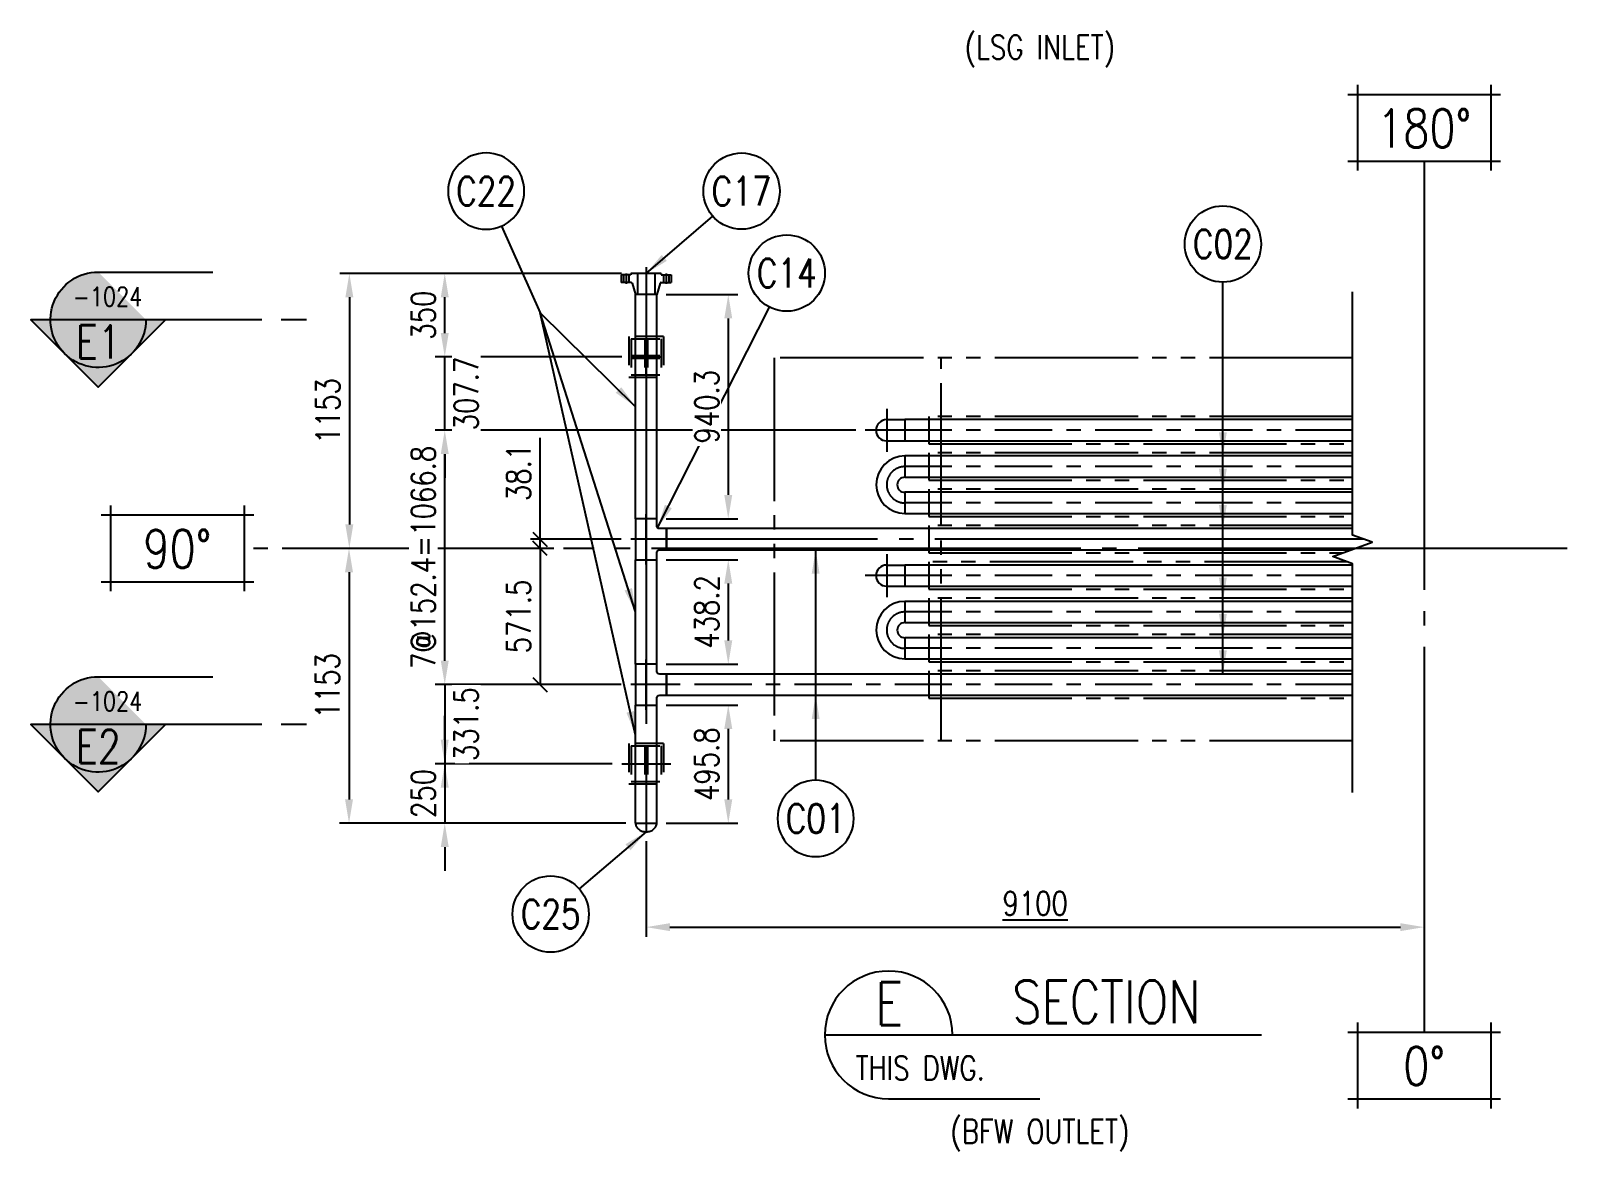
# Model space of a CAD drawing. Header units: millimetres. Extents: x 0 to 91981, y -132907 to 77676.
# Drawn here: x 70478 to 76921, y 47490 to 52190 of the extents above; entities that cross this region are included whole.
import ezdxf
from ezdxf.enums import TextEntityAlignment as Align

# ---------------------------------------------------------------- set-up
doc = ezdxf.new("R2010")
doc.units = ezdxf.units.MM
doc.header["$LTSCALE"] = 60
for name, pattern in [('CENTER', [7, 4, -1, 1, -1]), ('JNK-CENTER', [34, 30, -1.5, 1, -1.5]), ('JNK-HIDDEN', [3, 2, -1]), ('JNK-PHANTOM', [15, 10, -1, 1, -1, 1, -1])]:
    doc.linetypes.add(name, pattern=pattern)
for name, color, linetype in [('CEN-R', 1, 'JNK-CENTER'), ('CENTER-R', 1, 'CENTER'), ('CON-C', 4, 'Continuous'), ('CON-G', 3, 'Continuous'), ('CON-W', 7, 'Continuous'), ('CON-Y', 2, 'Continuous'), ('Dim-W', 7, 'Continuous'), ('HID-Y', 2, 'JNK-HIDDEN'), ('PHA-W', 7, 'JNK-PHANTOM')]:
    doc.layers.add(name, color=color, linetype=linetype)
doc.layers.add('CONT-G', color=3, linetype='Continuous', lineweight=25)
doc.styles.add('SIMPLEX', font='simplex.shx', dxfattribs={"width": 0.8})
doc.dimstyles.new('DIM40', dxfattribs={"dimscale": 40, "dimtxt": 2.5, "dimasz": 2.5, "dimexe": 1, "dimexo": 1, "dimgap": 1, "dimtad": 1, "dimdec": 1, "dimdsep": 46, "dimtxsty": 'SIMPLEX', "dimcen": 0, "dimclrd": 256, "dimclre": 256, "dimclrt": 2, "dimadec": 1, "dimazin": 2, "dimtfac": 1, "dimtdec": 1, "dimtix": 1, "dimtmove": 2, "dimatfit": 2, "dimfxl": 1, "dimarcsym": 1})

# ---------------------------------------------------------------- blocks, each defined once
blk = doc.blocks.new('*D1494')
at = {"layer": 'DEFPOINTS', "color": 0, "transparency": 16777216}
for p in [(72994.75171092003, 51171.92228911558), (71813.80171092026, 50018.9616922132), (72711.25252562192, 50018.9616922132)]:
    blk.add_point(p, dxfattribs=at)
at = {"layer": 'Dim-W', "lineweight": -2, "transparency": 16777216}
for p, q in [((72954.75171092003, 51171.92228911558), (71773.80171092026, 51171.92228911558)), ((71813.80171092026, 51071.92228911558), (71813.80171092026, 50118.9616922132)), ((72671.25252562192, 50018.9616922132), (71773.80171092026, 50018.9616922132))]:
    blk.add_line(p, q, dxfattribs=at)
at = {"layer": 'Dim-W', "transparency": 16777216}
for points in [[(71797.13504425359, 51071.92228911558), (71830.46837758693, 51071.92228911558), (71813.80171092026, 51171.92228911558)], [(71797.13504425359, 50118.9616922132), (71830.46837758693, 50118.9616922132), (71813.80171092026, 50018.9616922132)]]:
    blk.add_solid(points, dxfattribs=at)
at = {"layer": 'Dim-W', "color": 2, "transparency": 16777216, "insert": (71723.80171092025, 50595.4419906644), "char_height": 100, "attachment_point": 5, "rotation": 90, "style": 'SIMPLEX'}
blk.add_mtext('1153', dxfattribs=at)
blk = doc.blocks.new('*D1495')
at = {"layer": 'DEFPOINTS', "color": 0, "transparency": 16777216}
for p in [(72711.25252562192, 50018.9616922132), (71812.40526660583, 48865.92228911514), (73013.80171092028, 48865.92228911514)]:
    blk.add_point(p, dxfattribs=at)
at = {"layer": 'Dim-W', "lineweight": -2, "transparency": 16777216}
for p, q in [((72671.25252562192, 50018.9616922132), (71772.40526660583, 50018.9616922132)), ((71812.40526660583, 49918.9616922132), (71812.40526660583, 48965.92228911514)), ((72973.80171092028, 48865.92228911514), (71772.40526660583, 48865.92228911514))]:
    blk.add_line(p, q, dxfattribs=at)
at = {"layer": 'Dim-W', "transparency": 16777216}
for points in [[(71795.73859993916, 49918.9616922132), (71829.0719332725, 49918.9616922132), (71812.40526660583, 50018.9616922132)], [(71795.73859993916, 48965.92228911514), (71829.0719332725, 48965.92228911514), (71812.40526660583, 48865.92228911514)]]:
    blk.add_solid(points, dxfattribs=at)
at = {"layer": 'Dim-W', "color": 2, "transparency": 16777216, "insert": (71722.40526660581, 49442.44199066418), "char_height": 100, "attachment_point": 5, "rotation": 90, "style": 'SIMPLEX'}
blk.add_mtext('1153', dxfattribs=at)
blk = doc.blocks.new('*D1442')
at = {"layer": 'DEFPOINTS', "color": 0, "transparency": 16777216}
for p in [(72213.80171092023, 50514.22228911534), (73977.05171092002, 50514.22228911534), (72993.80171092036, 49447.42228911552)]:
    blk.add_point(p, dxfattribs=at)
at = {"layer": 'Dim-W', "lineweight": -2, "transparency": 16777216}
for p, q in [((73937.05171092002, 50514.22228911534), (72173.80171092023, 50514.22228911534)), ((72213.80171092023, 49547.42228911552), (72213.80171092023, 50414.22228911534)), ((72953.80171092036, 49447.42228911552), (72173.80171092023, 49447.42228911552))]:
    blk.add_line(p, q, dxfattribs=at)
at = {"layer": 'Dim-W', "transparency": 16777216}
for points in [[(72197.13504425356, 50414.22228911534), (72230.4683775869, 50414.22228911534), (72213.80171092023, 50514.22228911534)], [(72197.13504425356, 49547.42228911552), (72230.4683775869, 49547.42228911552), (72213.80171092023, 49447.42228911552)]]:
    blk.add_solid(points, dxfattribs=at)
at = {"layer": 'Dim-W', "color": 2, "transparency": 16777216, "insert": (72123.80171092022, 49980.82228911537), "char_height": 100, "attachment_point": 5, "rotation": 90, "style": 'SIMPLEX', "bg_fill": 3, "box_fill_scale": 1.1, "bg_fill_color": 256, "bg_fill_true_color": 13158600, "bg_fill_transparency": 0}
blk.add_mtext('7@152.4=1066.8', dxfattribs=at)
blk = doc.blocks.new('P-FLG SIDE  3.0 600 WNRF')
at = {"layer": 'CEN-R'}
for p, q in [((0.75, 84.15000000000146), (44.24185984725773, 84.15000000000146)), ((-26, 0), (115.1551767844649, 0)), ((0.75, -84.15000000000146), (43.93921690004936, -84.15000000000146))]:
    blk.add_line(p, q, dxfattribs=at)
at = {"layer": 'CONT-G'}
for p, q in [((6.349999999991269, 105), (38.10000000000582, 105)), ((6.349999999991269, 63.5), (6.349999999991269, 105)), ((6.349999999991269, 95.15000000000146), (38.10000000000582, 95.15000000000146)), ((6.349999999991269, 73.15000000000146), (38.10000000000582, 73.15000000000146)), ((38.09999999999127, 63.5), (38.09999999999127, 105)), ((0, 63.5), (6.349999999991269, 63.5)), ((0, 63.5), (0, -63.5)), ((0, 36.36999999999534), (88.89999999999418, 36.37000000000262)), ((41.37169826337777, 59.17088059256639), (88.89999999999418, 44.45000000000437)), ((88.89999999999418, 44.45000000001164), (88.89999999999418, -44.45000000001164)), ((0, -36.37000000000262), (88.89999999999418, -36.37000000000262)), ((0, -63.5), (6.349999999991269, -63.5)), ((6.349999999991269, -63.5), (6.349999999991269, -105)), ((38.09999999999127, -63.5), (38.09999999999127, -105)), ((41.37169826337777, -59.17088059256639), (88.89999999999418, -44.45000000000437)), ((6.349999999991269, -73.15000000000146), (38.10000000000582, -73.15000000000146)), ((6.349999999991269, -95.15000000000146), (38.10000000000582, -95.15000000000146)), ((6.349999999991269, -105), (38.10000000000582, -105))]:
    blk.add_line(p, q, dxfattribs=at)
for centre, start, end in [((42.59999999999127, 63.5), 180, 254.1597614159708), ((42.59999999999127, -63.5), 105.8402385840292, 180)]:
    blk.add_arc(centre, 4.5, start, end, dxfattribs=at)
blk = doc.blocks.new('NORTH-AG')
at = {"layer": 'CON-Y'}
for p, q in [((-8, 3.5), (8, 3.5)), ((-6.999999999999996, 4.5), (-6.999999999999996, -4.5)), ((7.000000000000007, 4.500000000000002), (7, -4.5)), ((-8, -3.499999999999999), (8, -3.5))]:
    blk.add_line(p, q, dxfattribs=at)
at = {"layer": 'CON-C', "style": 'SIMPLEX', "width": 0.8}
blk.add_attdef('0', text='', height=4, dxfattribs=at).set_placement((0, -2.06), align=Align.CENTER)
blk = doc.blocks.new('_Oblique')
at = {"color": 0, "linetype": 'ByBlock', "lineweight": -2}
blk.add_line((-0.5, -0.5), (0.5, 0.5), dxfattribs=at)
blk = doc.blocks.new('*D1468')
at = {"layer": 'DEFPOINTS', "color": 0, "transparency": 16777216}
for p in [(72613.80171092023, 50057.02228911559), (72711.25252562192, 50018.9616922132), (72993.80171092036, 50057.02228911559)]:
    blk.add_point(p, dxfattribs=at)
at = {"layer": 'Dim-W', "lineweight": -2, "transparency": 16777216}
for p, q in [((72613.80171092023, 50057.02228911559), (72613.80171092023, 50481.78419387748)), ((72953.80171092036, 50057.02228911559), (72573.80171092023, 50057.02228911559)), ((72671.25252562192, 50018.9616922132), (72573.80171092023, 50018.9616922132)), ((72613.80171092023, 50018.9616922132), (72613.80171092023, 50057.02228911559)), ((72613.80171092023, 50018.9616922132), (72613.80171092023, 49958.9616922132))]:
    blk.add_line(p, q, dxfattribs=at)
at = {"layer": 'Dim-W', "lineweight": -2, "transparency": 16777216, "xscale": 60, "yscale": 60, "zscale": 60}
for p, rotation in [((72613.80171092023, 50057.02228911559), 270), ((72613.80171092023, 50018.9616922132), 90)]:
    blk.add_blockref('_Oblique', p, dxfattribs=dict(at, rotation=rotation))
at = {"layer": 'Dim-W', "color": 2, "transparency": 16777216, "insert": (72523.80171092022, 50337.02228911559), "char_height": 100, "attachment_point": 5, "rotation": 90, "style": 'SIMPLEX'}
blk.add_mtext('38.1', dxfattribs=at)
blk = doc.blocks.new('*D1469')
at = {"layer": 'DEFPOINTS', "color": 0, "transparency": 16777216}
for p in [(72711.25252562192, 50018.9616922132), (72613.80171092018, 49447.42228911552), (72993.80171092036, 49447.42228911552)]:
    blk.add_point(p, dxfattribs=at)
at = {"layer": 'Dim-W', "lineweight": -2, "transparency": 16777216}
for p, q in [((72671.25252562192, 50018.9616922132), (72573.80171092018, 50018.9616922132)), ((72613.80171092018, 50018.9616922132), (72613.80171092018, 49447.42228911552)), ((72953.80171092036, 49447.42228911552), (72573.80171092018, 49447.42228911552))]:
    blk.add_line(p, q, dxfattribs=at)
at = {"layer": 'Dim-W', "lineweight": -2, "transparency": 16777216, "xscale": 60, "yscale": 60, "zscale": 60}
for p, rotation in [((72613.80171092018, 50018.9616922132), 90), ((72613.80171092018, 49447.42228911552), 270)]:
    blk.add_blockref('_Oblique', p, dxfattribs=dict(at, rotation=rotation))
at = {"layer": 'Dim-W', "color": 2, "transparency": 16777216, "insert": (72523.80171092016, 49733.19199066435), "char_height": 100, "attachment_point": 5, "rotation": 90, "style": 'SIMPLEX'}
blk.add_mtext('571.5', dxfattribs=at)
blk = doc.blocks.new('*D1413')
at = {"layer": 'DEFPOINTS', "color": 0, "transparency": 16777216}
for p in [(72993.80171092036, 49447.42228911561), (72955.7517109199, 49115.9222891152)]:
    blk.add_point(p, dxfattribs=at)
at = {"layer": 'Dim-W', "lineweight": -2, "transparency": 16777216}
for p, q in [((72213.80171092025, 49547.42228911561), (72213.80171092025, 49647.42228911561)), ((72953.80171092036, 49447.42228911561), (72173.80171092025, 49447.42228911561)), ((72213.80171092025, 49447.42228911561), (72213.80171092025, 49115.9222891152)), ((72915.7517109199, 49115.9222891152), (72173.80171092025, 49115.9222891152)), ((72213.80171092025, 49015.9222891152), (72213.80171092025, 48915.9222891152))]:
    blk.add_line(p, q, dxfattribs=at)
at = {"layer": 'Dim-W', "transparency": 16777216}
for points in [[(72197.13504425358, 49547.42228911561), (72230.46837758692, 49547.42228911561), (72213.80171092025, 49447.42228911561)], [(72197.13504425358, 49015.9222891152), (72230.46837758692, 49015.9222891152), (72213.80171092025, 49115.9222891152)]]:
    blk.add_solid(points, dxfattribs=at)
at = {"layer": 'Dim-W', "color": 2, "transparency": 16777216, "insert": (72303.80171092023, 49281.67228911541), "char_height": 100, "attachment_point": 5, "rotation": 90, "style": 'SIMPLEX', "bg_fill": 3, "box_fill_scale": 1.1, "bg_fill_color": 256, "bg_fill_true_color": 13158600, "bg_fill_transparency": 0}
blk.add_mtext('331.5', dxfattribs=at)
at = {"layer": 'DEFPOINTS', "color": 0, "transparency": 16777216}
blk.add_point((72213.80171092025, 49115.9222891152), dxfattribs=at)
blk = doc.blocks.new('*D1414')
at = {"layer": 'DEFPOINTS', "color": 0, "transparency": 16777216}
for p in [(73058.25171092029, 48830.34736907386), (76320.80091922941, 48430.34736907389), (76320.80091922941, 48430.34736907389)]:
    blk.add_point(p, dxfattribs=at)
at = {"layer": 'Dim-W', "lineweight": -2, "transparency": 16777216}
for p, q in [((73058.25171092029, 48790.34736907386), (73058.25171092029, 48390.34736907389)), ((73158.25171092029, 48430.34736907389), (76220.80091922941, 48430.34736907389))]:
    blk.add_line(p, q, dxfattribs=at)
at = {"layer": 'Dim-W', "transparency": 16777216}
for points in [[(73158.25171092029, 48447.01403574055), (73158.25171092029, 48413.68070240723), (73058.25171092029, 48430.34736907389)], [(76220.80091922941, 48447.01403574055), (76220.80091922941, 48413.68070240723), (76320.80091922941, 48430.34736907389)]]:
    blk.add_solid(points, dxfattribs=at)
at = {"layer": 'Dim-W', "color": 2, "transparency": 16777216, "insert": (74689.52631507485, 48530.34736907389), "char_height": 100, "attachment_point": 5, "style": 'SIMPLEX'}
blk.add_mtext('\\L9100', dxfattribs=at)
blk = doc.blocks.new('SECTITLE')
at = {"layer": 'CON-G'}
for p, q in [((-1.7, 0), (44.09999999999997, 0)), ((4.999999999999999, -6.7), (20.85999999999999, -6.7))]:
    blk.add_line(p, q, dxfattribs=at)
blk.add_arc((5, 0), 6.7, 0, 270, dxfattribs=at)
at = {"layer": 'CON-C', "style": 'SIMPLEX', "width": 0.8}
for tag, p in [('A', (5.060000000000002, 1.039999999999964)), ('ELEVATION', (27.83000000000001, 1.22))]:
    blk.add_attdef(tag, text='', height=4.5, dxfattribs=at).set_placement(p, align=Align.CENTER)
at = {"layer": 'CON-Y', "style": 'SIMPLEX', "width": 0.8}
blk.add_attdef('SCALE', text='', height=2.5, dxfattribs=at).set_placement((44.90000000000001, -3.72), align=Align.RIGHT)
blk.add_attdef('H0000-0000', (1.539999999999953, -4.720000000000033), '', height=2.5, dxfattribs=at)
blk = doc.blocks.new('*D1477')
at = {"layer": 'DEFPOINTS', "color": 0, "transparency": 16777216}
for p in [(72955.7517109199, 49115.9222891152), (72213.80171092025, 48865.92228911509), (73013.80171092036, 48865.92228911509)]:
    blk.add_point(p, dxfattribs=at)
at = {"layer": 'PHA-W', "lineweight": -2, "transparency": 16777216}
for p, q in [((72213.80171092025, 49215.9222891152), (72213.80171092025, 49315.9222891152)), ((72915.7517109199, 49115.9222891152), (72173.80171092025, 49115.9222891152)), ((72213.80171092025, 49115.9222891152), (72213.80171092025, 48865.92228911509)), ((72973.80171092036, 48865.92228911509), (72173.80171092025, 48865.92228911509)), ((72213.80171092025, 48765.92228911509), (72213.80171092025, 48665.92228911509))]:
    blk.add_line(p, q, dxfattribs=at)
at = {"layer": 'PHA-W', "transparency": 16777216}
for points in [[(72197.13504425358, 49215.9222891152), (72230.46837758692, 49215.9222891152), (72213.80171092025, 49115.9222891152)], [(72197.13504425358, 48765.92228911509), (72230.46837758692, 48765.92228911509), (72213.80171092025, 48865.92228911509)]]:
    blk.add_solid(points, dxfattribs=at)
at = {"layer": 'PHA-W', "color": 2, "transparency": 16777216, "insert": (72123.80171092023, 48990.92228911515), "char_height": 100, "attachment_point": 5, "rotation": 90, "style": 'SIMPLEX'}
blk.add_mtext('250', dxfattribs=at)
blk = doc.blocks.new('*D1478')
at = {"layer": 'DEFPOINTS', "color": 0, "transparency": 16777216}
for p in [(72213.80171092025, 51171.92228911561), (72994.75171092011, 51171.92228911561), (72995.75171091953, 50821.92228911561)]:
    blk.add_point(p, dxfattribs=at)
at = {"layer": 'PHA-W', "lineweight": -2, "transparency": 16777216}
for p, q in [((72954.75171092011, 51171.92228911561), (72173.80171092025, 51171.92228911561)), ((72213.80171092025, 50921.92228911561), (72213.80171092025, 51071.92228911561)), ((72955.75171091953, 50821.92228911561), (72173.80171092025, 50821.92228911561))]:
    blk.add_line(p, q, dxfattribs=at)
at = {"layer": 'PHA-W', "transparency": 16777216}
for points in [[(72197.13504425358, 51071.92228911561), (72230.46837758692, 51071.92228911561), (72213.80171092025, 51171.92228911561)], [(72197.13504425358, 50921.92228911561), (72230.46837758692, 50921.92228911561), (72213.80171092025, 50821.92228911561)]]:
    blk.add_solid(points, dxfattribs=at)
at = {"layer": 'PHA-W', "color": 2, "transparency": 16777216, "insert": (72123.80171092023, 50996.92228911562), "char_height": 100, "attachment_point": 5, "rotation": 90, "style": 'SIMPLEX'}
blk.add_mtext('350', dxfattribs=at)
blk = doc.blocks.new('*D1437')
at = {"layer": 'DEFPOINTS', "color": 0, "transparency": 16777216}
for p in [(72995.75171091953, 50821.92228911561), (73977.05171092002, 50514.22228911534)]:
    blk.add_point(p, dxfattribs=at)
at = {"layer": 'Dim-W', "lineweight": -2, "transparency": 16777216}
for p, q in [((72213.80171092025, 50921.92228911561), (72213.80171092025, 51021.92228911561)), ((72955.75171091953, 50821.92228911561), (72173.80171092025, 50821.92228911561)), ((72213.80171092025, 50514.22228911534), (72213.80171092025, 50821.92228911561)), ((73937.05171092002, 50514.22228911534), (72173.80171092025, 50514.22228911534)), ((72213.80171092025, 50414.22228911534), (72213.80171092025, 50314.22228911534))]:
    blk.add_line(p, q, dxfattribs=at)
at = {"layer": 'Dim-W', "transparency": 16777216}
for points in [[(72197.13504425358, 50921.92228911561), (72230.46837758692, 50921.92228911561), (72213.80171092025, 50821.92228911561)], [(72197.13504425358, 50414.22228911534), (72230.46837758692, 50414.22228911534), (72213.80171092025, 50514.22228911534)]]:
    blk.add_solid(points, dxfattribs=at)
at = {"layer": 'Dim-W', "color": 2, "transparency": 16777216, "insert": (72303.80171092023, 50668.07228911548), "char_height": 100, "attachment_point": 5, "rotation": 90, "style": 'SIMPLEX', "bg_fill": 3, "box_fill_scale": 1.1, "bg_fill_color": 256, "bg_fill_true_color": 13158600, "bg_fill_transparency": 0}
blk.add_mtext('307.7', dxfattribs=at)
at = {"layer": 'DEFPOINTS', "color": 0, "transparency": 16777216}
blk.add_point((72213.80171092025, 50821.92228911561), dxfattribs=at)
blk = doc.blocks.new('support')
at = {"layer": 'CEN-R'}
for p, q in [((93732.97622777152, -7137.050519763568), (93732.97622777152, -6987.050519763568)), ((93670.47622777152, -7062.050519763568), (93795.47622777152, -7062.050519763569))]:
    blk.add_line(p, q, dxfattribs=at)
at = {"layer": 'HID-Y'}
for p, q in [((93660.10019004371, -6977.050519763568), (93660.10019004371, -7147.050519763568)), ((93805.85226550062, -6977.050519763568), (93660.10019004371, -6977.050519763568)), ((93670.47622777152, -6987.050519763569), (93795.47622777152, -6987.050519763568)), ((93670.47622777152, -6987.050519763568), (93670.47622777152, -7137.050519763568)), ((93726.97622777215, -6987.050519763568), (93726.97622777215, -7137.050519763568)), ((93738.97622777215, -6987.050519763568), (93738.97622777215, -7137.050519763568)), ((93795.47622777152, -6987.050519763568), (93795.47622777152, -7137.050519763568)), ((93805.85226550062, -6977.050519763569), (93805.85226550062, -7147.050519763568)), ((93670.47622777152, -7056.050519763568), (93795.47622777152, -7056.050519763569)), ((93670.47622777152, -7068.050519763568), (93795.47622777152, -7068.050519763569)), ((93660.10019004371, -7147.050519763568), (93805.85226550064, -7147.050519763568)), ((93670.47622777152, -7137.050519763569), (93795.47622777152, -7137.050519763568))]:
    blk.add_line(p, q, dxfattribs=at)
blk = doc.blocks.new('support2')
at = {"layer": 'CEN-R'}
for p, q in [((93732.97622777213, -5971.05051976355), (93732.97622777212, -6121.05051976355)), ((93732.97622777212, -5971.05051976355), (93732.97622777212, -6121.05051976355)), ((93630.47622777148, -6046.050519763551), (93836.72053305406, -6046.05051976355))]:
    blk.add_line(p, q, dxfattribs=at)
at = {"layer": 'HID-Y'}
for p, q in [((93660.10019004368, -5961.05051976355), (93660.10019004368, -6131.05051976355)), ((93805.8522655006, -5961.05051976355), (93660.10019004368, -5961.05051976355)), ((93670.47622777148, -5971.05051976355), (93795.47622777149, -5971.05051976355)), ((93670.47622777149, -5971.05051976355), (93670.47622777149, -6121.05051976355)), ((93726.97622777212, -5971.05051976355), (93726.97622777212, -6121.05051976355)), ((93738.97622777212, -5971.05051976355), (93738.97622777212, -6121.05051976355)), ((93795.47622777149, -5971.05051976355), (93795.47622777149, -6121.05051976355)), ((93805.8522655006, -5961.050519763551), (93805.8522655006, -6131.05051976355)), ((93660.10019004368, -6131.05051976355), (93805.85226550061, -6131.05051976355)), ((93670.47622777148, -6121.05051976355), (93795.47622777149, -6121.05051976355))]:
    blk.add_line(p, q, dxfattribs=at)
blk = doc.blocks.new('piec-tag')
at = {"layer": 'CON-Y'}
blk.add_circle((0, 0), 4, dxfattribs=at)
at = {"layer": 'CON-G', "style": 'SIMPLEX', "width": 0.8}
blk.add_attdef('P.N', text='', height=3, dxfattribs=at).set_placement((0, 0), align=Align.MIDDLE)
at = {"layer": 'CON-G', "style": 'SIMPLEX', "width": 0.8, "flags": 1}
blk.add_attdef('BOM', (4.48, -3.74), '', height=2.5, dxfattribs=at)
blk = doc.blocks.new('SECMARK3')
at = {"layer": 'CON-Y'}
h = blk.add_hatch(color=256, dxfattribs=at)
edge = h.paths.add_edge_path()
edge.add_line((14.75559885480128, -4.618527782440651e-14), (18.29113276073392, -3.535533905932771))
edge.add_arc((21.82666666666668, -4.685141163918161e-14), 5, 179.9999999999996, 224.9999999999998, ccw=False)
edge.add_line((16.82666666666668, -1.448670973532845e-14), (14.75559885480128, -4.618527782440651e-14))
edge = h.paths.add_edge_path()
edge.add_arc((21.82666666666668, -4.618527782440651e-14), 5, 179.9999999999996, 450)
h = blk.add_hatch(color=256, dxfattribs=at)
edge = h.paths.add_edge_path()
edge.add_line((28.89773447853207, -4.618527782440651e-14), (26.82666666666668, -4.2237748849338e-14))
edge.add_arc((21.82666666666668, -4.418687638008123e-14), 5, -44.99999999999977, 0, ccw=False)
edge.add_line((25.36220057259942, -3.535533905932772), (28.89773447853207, -4.618527782440651e-14))
h = blk.add_hatch(color=256, dxfattribs=at)
edge = h.paths.add_edge_path()
edge.add_line((21.82666666666668, -7.071067811865486), (25.36220057259942, -3.535533905932772))
edge.add_arc((21.82666666666668, -4.796163466380676e-14), 4.999999999999998, 224.9999999999998, 315.0000000000002, ccw=False)
edge.add_line((18.29113276073392, -3.535533905932771), (21.82666666666668, -7.071067811865486))
at = {"layer": 'CON-C'}
blk.add_line((0, 0), (2.633333333333308, 0), dxfattribs=at)
blk.add_lwpolyline([(4.666666666666639, 0), (28.89773447853207, -4.618527782440651e-14), (21.82666666666668, -7.071067811865486), (14.75559885480128, -4.618527782440651e-14)], dxfattribs=at)
at = {"layer": 'CON-Y'}
blk.add_line((21.82666666666668, 4.999999999999954), (9.823333333333341, 4.999999999999954), dxfattribs=at)
blk.add_arc((21.82666666666668, -4.618527782440651e-14), 5, 179.9999999999996, 90.00000000000001, dxfattribs=at)
at = {"layer": 'CON-C', "style": 'SIMPLEX', "width": 0.8}
blk.add_attdef('TAG', text='', height=3.5, dxfattribs=at).set_placement((21.80333333333334, -4.080000000000055), align=Align.CENTER)
at = {"layer": 'CON-Y', "style": 'SIMPLEX', "width": 0.8}
blk.add_attdef('H0000-0000', text='', height=2, dxfattribs=at).set_placement((24.52333333333334, 1.419999999999941), align=Align.RIGHT)
blk = doc.blocks.new('*D1485')
at = {"lineweight": -2, "transparency": 16777216}
for p, q in [((73142.70171092039, 51083.02228911521), (73442.70171092039, 51083.02228911521)), ((73402.70171092039, 50983.02228911521), (73402.70171092039, 50242.72228911554)), ((73142.70171092039, 50142.72228911554), (73442.70171092039, 50142.72228911554))]:
    blk.add_line(p, q, dxfattribs=at)
at = {"transparency": 16777216}
for points in [[(73386.03504425372, 50983.02228911521), (73419.36837758706, 50983.02228911521), (73402.70171092039, 51083.02228911521)], [(73386.03504425372, 50242.72228911554), (73419.36837758706, 50242.72228911554), (73402.70171092039, 50142.72228911554)]]:
    blk.add_solid(points, dxfattribs=at)
at = {"layer": 'DEFPOINTS', "color": 0, "transparency": 16777216}
for p in [(73102.70171092039, 51083.02228911521), (73102.70171092039, 50142.72228911554), (73402.70171092039, 50142.72228911554)]:
    blk.add_point(p, dxfattribs=at)
at = {"color": 2, "transparency": 16777216, "insert": (73312.70171092037, 50612.87228911538), "char_height": 100, "attachment_point": 5, "rotation": 90, "style": 'SIMPLEX', "bg_fill": 3, "box_fill_scale": 1.1, "bg_fill_color": 256, "bg_fill_true_color": 13158600, "bg_fill_transparency": 0}
blk.add_mtext('940.3', dxfattribs=at)
blk = doc.blocks.new('*D1486')
at = {"lineweight": -2, "transparency": 16777216}
for p, q in [((73142.70171092039, 49971.32228911557), (73442.70171092039, 49971.32228911557)), ((73402.70171092039, 49871.32228911557), (73402.70171092039, 49633.12228911548)), ((73142.70171092039, 49533.12228911548), (73442.70171092039, 49533.12228911548))]:
    blk.add_line(p, q, dxfattribs=at)
at = {"transparency": 16777216}
for points in [[(73386.03504425372, 49871.32228911557), (73419.36837758706, 49871.32228911557), (73402.70171092039, 49971.32228911557)], [(73386.03504425372, 49633.12228911548), (73419.36837758706, 49633.12228911548), (73402.70171092039, 49533.12228911548)]]:
    blk.add_solid(points, dxfattribs=at)
at = {"layer": 'DEFPOINTS', "color": 0, "transparency": 16777216}
for p in [(73102.70171092039, 49971.32228911557), (73102.70171092039, 49533.12228911548), (73402.70171092039, 49533.12228911548)]:
    blk.add_point(p, dxfattribs=at)
at = {"color": 2, "transparency": 16777216, "insert": (73312.70171092037, 49752.22228911553), "char_height": 100, "attachment_point": 5, "rotation": 90, "style": 'SIMPLEX'}
blk.add_mtext('438.2', dxfattribs=at)
blk = doc.blocks.new('*D1487')
at = {"lineweight": -2, "transparency": 16777216}
for p, q in [((73142.70171092039, 49361.72228911548), (73442.70171092039, 49361.72228911548)), ((73402.70171092039, 49261.72228911548), (73402.70171092039, 48965.92228911514)), ((73142.70171092039, 48865.92228911514), (73442.70171092039, 48865.92228911514))]:
    blk.add_line(p, q, dxfattribs=at)
at = {"transparency": 16777216}
for points in [[(73386.03504425372, 49261.72228911548), (73419.36837758706, 49261.72228911548), (73402.70171092039, 49361.72228911548)], [(73386.03504425372, 48965.92228911514), (73419.36837758706, 48965.92228911514), (73402.70171092039, 48865.92228911514)]]:
    blk.add_solid(points, dxfattribs=at)
at = {"layer": 'DEFPOINTS', "color": 0, "transparency": 16777216}
for p in [(73102.70171092039, 49361.72228911548), (73102.70171092039, 48865.92228911514), (73402.70171092039, 48865.92228911514)]:
    blk.add_point(p, dxfattribs=at)
at = {"color": 2, "transparency": 16777216, "insert": (73312.70171092037, 49113.82228911532), "char_height": 100, "attachment_point": 5, "rotation": 90, "style": 'SIMPLEX'}
blk.add_mtext('495.8', dxfattribs=at)

msp = doc.modelspace()

# ---------------------------------------------------------------- linework, layer by layer
at = {"linetype": 'Continuous'}
msp.add_lwpolyline([(76020.80091922948, 48994.4616922132), (76020.80091922948, 49954.4616922132), (75938.37659664586, 49984.4616922132), (76103.22524181314, 50044.4616922132), (76020.80091922948, 50074.4616922132), (76020.80091922948, 51094.4616922132)], dxfattribs=at)
at = {"layer": 'CEN-R'}
msp.add_line((76320.80091922941, 51645.27923354667), (76320.80091922941, 47990.34736907386), dxfattribs=at)
at = {"layer": 'CENTER-R'}
for p, q in [((74067.05171092002, 50604.22228911537), (74067.05171092002, 50424.22228911537)), ((76020.80091922948, 50514.22228911569), (74143.25171092003, 50514.22228911534)), ((76020.80091922948, 50361.82228911578), (74143.25171092017, 50361.82228911543)), ((76020.80091922948, 50209.42228911578), (74143.25171092017, 50209.42228911543)), ((71772.40526660583, 50018.9616922132), (71372.73119027763, 50018.9616922132)), ((74067.05171092013, 49994.62228911539), (74067.05171092013, 49814.62228911539)), ((76020.80091922948, 49904.62228911571), (74143.25171092001, 49904.62228911536)), ((76020.80091922948, 49752.22228911577), (74143.25171092016, 49752.22228911542)), ((76020.80091922948, 49599.82228911578), (74143.25171092016, 49599.82228911543))]:
    msp.add_line(p, q, dxfattribs=at)
for centre in [(74143.25171092017, 50285.62228911542), (74143.25171092017, 49676.02228911541)]:
    msp.add_arc(centre, 76.20000000001164, 90, 270, dxfattribs=at)
at = {"layer": 'CONT-G'}
for p, q in [((74067.05171092002, 50558.67228911532), (74143.25171092003, 50558.67228911532)), ((74067.05171092002, 50469.77228911535), (74143.25171092003, 50469.77228911535)), ((74067.05171092013, 49949.07228911534), (74143.25171092014, 49949.07228911534)), ((74067.05171092013, 49860.17228911538), (74143.25171092014, 49860.17228911538)), ((73013.80171092036, 48865.92228911514), (73013.80171092036, 49361.72228911548)), ((73102.70171092039, 48865.92228911514), (73102.70171092039, 49361.72228911548)), ((73013.80171092036, 48865.92228911514), (73102.70171092039, 48865.92228911514))]:
    msp.add_line(p, q, dxfattribs=at)
for points in [[(76020.80091922948, 50558.67228911532), (74143.25171092003, 50558.67228911532), (74143.25171092003, 50469.77228911535), (76020.80091922948, 50469.77228911535)], [(76020.80091922948, 50406.27228911541), (74143.25171092017, 50406.27228911541), (74143.25171092017, 50317.37228911545), (76020.80091922948, 50317.37228911545)], [(76020.80091922948, 50253.87228911542), (74143.25171092017, 50253.87228911542), (74143.25171092017, 50164.97228911545), (76020.80091922948, 50164.97228911545)], [(76020.80091922948, 49949.07228911534), (74143.25171092001, 49949.07228911534), (74143.25171092001, 49860.17228911538), (76020.80091922948, 49860.17228911538)], [(76020.80091922948, 49796.67228911541), (74143.25171092016, 49796.67228911541), (74143.25171092016, 49707.77228911544), (76020.80091922948, 49707.77228911544)], [(76020.80091922948, 49644.27228911541), (74143.25171092016, 49644.27228911541), (74143.25171092016, 49555.37228911545), (76020.80091922948, 49555.37228911545)]]:
    msp.add_lwpolyline(points, dxfattribs=at)
for points in [[(73013.80171092036, 48865.92228911514, 0.1199677858979614), (73017.01327352399, 48852.72982705146, 0.1049482967305522), (73026.82081449662, 48840.76702191378, 0.08894268530597449), (73040.82697605951, 48833.16033378721, 0.08019841759663703), (73058.25171092038, 48830.34736907389, 0.08019841759719169), (73075.6764457813, 48833.16033378721, 0.08894268530590466), (73089.6826073441, 48840.76702191378, 0.1049482967306037), (73099.49014831676, 48852.72982705152, 0.1199677858974263), (73102.70171092039, 48865.92228911514)], [(73013.80171092036, 48865.92228911514, 0.1199677858979614), (73017.01327352399, 48852.72982705146, 0.1049482967305522), (73026.82081449662, 48840.76702191378, 0.08894268530597449), (73040.82697605951, 48833.16033378721, 0.08019841759663703), (73058.25171092038, 48830.34736907389, 0.08019841759719169), (73075.6764457813, 48833.16033378721, 0.08894268530590466), (73089.6826073441, 48840.76702191378, 0.1049482967306037), (73099.49014831676, 48852.72982705152, 0.1199677858974085), (73102.70171092039, 48865.92228911514)]]:
    msp.add_lwpolyline(points, format="xyb", dxfattribs=at)
for centre, radius in [((74067.05171092002, 50514.22228911534), 44.44999999998254), ((74143.25171092017, 50285.62228911542), 120.6499999999942), ((74143.25171092017, 50285.62228911542), 31.7500000000291), ((74067.05171092013, 49904.62228911536), 44.44999999998254), ((74143.25171092017, 49676.02228911541), 120.6499999999942), ((74143.25171092017, 49676.02228911541), 31.7500000000291)]:
    msp.add_arc(centre, radius, 90, 270, dxfattribs=at)
at = {"layer": 'PHA-W'}
for p, q in [((76020.80091922948, 50817.4616922132), (73595.25171092011, 50817.4616922132)), ((74295.2517109201, 49211.46169221323), (74295.25171092011, 50817.4616922132)), ((76020.80091922948, 49211.4616922132), (73595.25171092011, 49211.46169221323))]:
    msp.add_line(p, q, dxfattribs=at)
for points in [[(76020.80091922948, 50571.67228911535), (74243.25171092014, 50571.67228911535), (74243.25171092014, 50456.77228911535), (76020.80091922948, 50456.77228911535)], [(76020.80091922948, 50419.27228911544), (74243.25171092029, 50419.27228911544), (74243.25171092029, 50304.37228911545), (76020.80091922948, 50304.37228911545)], [(76020.80091922948, 50266.87228911545), (74243.25171092029, 50266.87228911545), (74243.25171092029, 50151.97228911545), (76020.80091922948, 50151.97228911545)], [(76020.80091922948, 50114.47228911548), (74243.25171092029, 50114.47228911548), (74243.25171092029, 49999.57228911549), (75979.89262042937, 49999.57228911549)], [(75999.8909760922, 49962.07228911537), (74243.25171092013, 49962.07228911537), (74243.25171092013, 49847.17228911538), (76020.80091922948, 49847.17228911538)], [(76020.80091922948, 49809.67228911543), (74243.25171092027, 49809.67228911543), (74243.25171092027, 49694.77228911544), (76020.80091922948, 49694.77228911544)], [(76020.80091922948, 49657.27228911544), (74243.25171092027, 49657.27228911544), (74243.25171092027, 49542.37228911545), (76020.80091922948, 49542.37228911545)], [(76020.80091922948, 49504.87228911548), (74243.25171092027, 49504.87228911548), (74243.25171092027, 49389.97228911548), (76020.80091922948, 49389.97228911548)]]:
    msp.add_lwpolyline(points, dxfattribs=at)

# ---------------------------------------------------------------- block references
ref = msp.add_blockref('SECMARK3', (71633.64855666082, 50977.71780308502), dxfattribs=dict(xscale=-40, yscale=40, zscale=40))
ref.add_attrib('TAG', 'E1', dxfattribs={"layer": 'CON-C', "height": 140, "style": 'SIMPLEX', "width": 0.8000000000000002}).set_placement((70761.51522332749, 50814.51780308501), align=Align.CENTER)
ref.add_attrib('H0000-0000', '-1024', dxfattribs={"layer": 'CON-Y', "height": 80, "style": 'SIMPLEX', "width": 0.8}).set_placement((70945.28665189892, 51034.51780308501), align=Align.RIGHT)
ref = msp.add_blockref('SECMARK3', (71633.64855666082, 49280.59512403734), dxfattribs=dict(xscale=-40, yscale=40, zscale=40))
ref.add_attrib('TAG', 'E2', dxfattribs={"layer": 'CON-C', "height": 140, "style": 'SIMPLEX', "width": 0.8000000000000002}).set_placement((70761.51522332749, 49117.39512403734), align=Align.CENTER)
ref.add_attrib('H0000-0000', '-1024', dxfattribs={"layer": 'CON-Y', "height": 80, "style": 'SIMPLEX', "width": 0.8}).set_placement((70945.28665189892, 49337.39512403734), align=Align.RIGHT)
at = {"layer": 'CON-G', "rotation": 270}
msp.add_blockref('P-FLG SIDE  3.0 600 WNRF', (73058.25171092011, 51171.92228911561), dxfattribs=at)
at = {"layer": 'CON-W', "xscale": 40, "yscale": 40, "zscale": 40}
for name, p, values in [('NORTH-AG', (76320.80091922941, 51782.87771412986), {'0': '180%%D'}), ('piec-tag', (73458.52549383654, 51517.00256369375), {'P.N': 'C17'}), ('piec-tag', (75476.80108110666, 51295.17500612425), {'P.N': 'C02'}), ('NORTH-AG', (71092.73119027763, 50018.9616922132), {'0': '90%%D'}), ('NORTH-AG', (76320.80091922941, 47850.34736907386), {'0': '0%%D'})]:
    msp.add_blockref(name, p, dxfattribs=at).add_auto_attribs(values)
at = {"layer": 'CON-W'}
ref = msp.add_blockref('piec-tag', (72387.52754094053, 51517.00256369375), dxfattribs=dict(at, xscale=-40, yscale=40, zscale=40))
ref.add_attrib('P.N', 'C22', dxfattribs={"layer": 'CON-G', "height": 120, "style": 'SIMPLEX', "width": 0.8000000000000002}).set_placement((72387.52754094053, 51517.00256369375), align=Align.MIDDLE)
ref = msp.add_blockref('piec-tag', (73769.13919040421, 48886.12091614096), dxfattribs=dict(at, xscale=-40, yscale=40, zscale=40, rotation=180))
ref.add_attrib('P.N', 'C01', dxfattribs={"layer": 'CON-G', "height": 120, "style": 'SIMPLEX', "width": 0.8000000000000002}).set_placement((73769.13919040421, 48886.12091614096), align=Align.MIDDLE)
ref = msp.add_blockref('piec-tag', (72657.97792799788, 48485.26709450292), dxfattribs=dict(at, xscale=40, yscale=40, zscale=40, rotation=179.9999999989571))
ref.add_attrib('P.N', 'C25', dxfattribs={"layer": 'CON-G', "height": 120, "rotation": 359.9999999989571, "style": 'SIMPLEX', "width": 0.8000000000000002}).set_placement((72657.97792799788, 48485.26709450292), align=Align.MIDDLE)
at = {"layer": 'Dim-W', "xscale": 40, "yscale": 40, "zscale": 40}
msp.add_blockref('SECTITLE', (73875.12631507494, 47978.34736907386), dxfattribs=at).add_auto_attribs({'H0000-0000': 'THIS DWG.', 'A': 'E', 'ELEVATION': 'SECTION'})

# ---------------------------------------------------------------- texts
at = {"layer": 'CON-Y', "style": 'SIMPLEX', "width": 0.8}
for s, p in [('(LSG INLET)', (74709.52631507494, 52113.493561362)), ('(BFW OUTLET)', (74709.52631507494, 47566.62234490761))]:
    msp.add_text(s, height=100.00000003, dxfattribs=at).set_placement(p, align=Align.MIDDLE)

# ---------------------------------------------------------------- dimensions: what is measured, and where the dimension line sits
dim = msp.add_linear_dim(base=(73402.70171092039, 48865.92228911514), p1=(73102.70171092039, 49361.72228911548), p2=(73102.70171092039, 48865.92228911514), angle=90, dimstyle='DIM40')
dim.commit()
dim.dimension.update_dxf_attribs({"geometry": '*D1487', "text_midpoint": (73312.70171092037, 49113.82228911532)})
at = {"layer": 'Dim-W'}
dim = msp.add_linear_dim(base=(71813.80171092026, 50018.9616922132), p1=(72994.75171092003, 51171.92228911558), p2=(72711.25252562192, 50018.9616922132), angle=90, dimstyle='DIM40', override={"dimtmove": 0}, dxfattribs=at)
dim.commit()
dim.dimension.update_dxf_attribs({"geometry": '*D1494', "text_midpoint": (71813.80171092025, 50595.4419906644), "dimtype": 160})
dim = msp.add_linear_dim(base=(71812.40526660583, 48865.92228911514), p1=(72711.25252562192, 50018.9616922132), p2=(73013.80171092028, 48865.92228911514), angle=90, dimstyle='DIM40', dxfattribs=at)
dim.commit()
dim.dimension.update_dxf_attribs({"geometry": '*D1495', "text_midpoint": (71722.40526660581, 49442.44199066418)})
dim = msp.add_linear_dim(base=(76320.80091922941, 48430.34736907389), p1=(73058.25171092029, 48830.34736907386), p2=(76320.80091922941, 48430.34736907389), text='%%U9100', dimstyle='DIM40', dxfattribs=at)
dim.commit()
dim.dimension.update_dxf_attribs({"geometry": '*D1414', "text_midpoint": (74689.52631507485, 48530.34736907389)})
at = {"layer": 'PHA-W'}
dim = msp.add_linear_dim(base=(72213.80171092025, 51171.92228911561), p1=(72995.75171091953, 50821.92228911561), p2=(72994.75171092011, 51171.92228911561), angle=90, dimstyle='DIM40', dxfattribs=at)
dim.commit()
dim.dimension.update_dxf_attribs({"geometry": '*D1478', "text_midpoint": (72123.80171092023, 50996.92228911562)})

# ---------------------------------------------------------------- leaders
for points in [[(73058.25171092003, 51171.92228911561), (73338.36143774993, 51411.3588245285)], [(75476.69008419634, 50100.93513155783), (75476.7072569647, 51135.17503506466)], [(75476.69008419634, 50405.73513155785), (75476.7072569647, 51135.17503506466)], [(75476.70153270858, 49796.13513177285), (75476.7072569647, 51135.17503506466)], [(75476.70487681663, 50253.38534092755), (75476.70487681663, 51135.17503504696)], [(75476.7072569647, 49491.33513188045), (75476.7072569647, 51135.17503506466)], [(75476.72204958502, 49643.78534125016), (75476.7072569647, 51135.17503506466)], [(73769.1437245863, 49402.97228911555), (73769.14059403623, 49046.12091613481)], [(73058.25171092068, 48830.34736907378), (72778.14198408641, 48590.91083366598)]]:
    msp.add_leader(points, dimstyle='DIM40', override={"dimgap": 1, "dimtad": 0})

# ---------------------------------------------------------------- next in the draw order: dimensions: what is measured, and where the dimension line sits
at = {"layer": 'Dim-W'}
dim = msp.add_linear_dim(base=(72213.80171092023, 50514.22228911534), p1=(72993.80171092036, 49447.42228911552), p2=(73977.05171092002, 50514.22228911534), angle=90, text='7@152.4=<>', dimstyle='DIM40', override={"dimtmove": 0, "dimtfill": 1}, dxfattribs=at)
dim.commit()
dim.dimension.update_dxf_attribs({"geometry": '*D1442', "text_midpoint": (72213.80171092022, 49980.82228911537), "dimtype": 160})

# ---------------------------------------------------------------- next in the draw order: linework, layer by layer
at = {"layer": 'CEN-R'}
for p, q in [((73058.25171092011, 51083.02228911562), (73058.2517109206, 48830.34736907389)), ((73058.25171092038, 49951.32228911557), (73058.25171092038, 50162.72228911554)), ((76920.80091922941, 50018.9616922132), (72711.25252562192, 50018.9616922132)), ((73163.95171092039, 50057.02228911559), (72993.80171092036, 50057.02228911559)), ((76068.71528544826, 50057.02228911585), (73143.95171092039, 50057.02228911559)), ((73058.25171092038, 49341.72228911551), (73058.25171092038, 49553.12228911548))]:
    msp.add_line(p, q, dxfattribs=at)
at = {"layer": 'CENTER-R'}
for p, q in [((74157.05171092002, 50514.22228911534), (73977.05171092002, 50514.22228911534)), ((74157.05171092013, 49904.62228911536), (73977.05171092013, 49904.62228911536)), ((76020.80091922948, 49447.42228911581), (73143.95171092039, 49447.42228911552))]:
    msp.add_line(p, q, dxfattribs=at)
at = {"layer": 'CONT-G'}
for p, q in [((73013.80171092036, 50142.72228911551), (73013.80171092036, 51083.02228911451)), ((73102.70171092039, 50142.72228911551), (73102.70171092039, 51083.02228911521)), ((73013.80171092036, 49533.12228911548), (73013.80171092036, 49971.32228911557)), ((73102.70171092039, 49533.12228911548), (73102.70171092039, 49971.32228911557))]:
    msp.add_line(p, q, dxfattribs=at)
msp.add_lwpolyline([(73143.95171092039, 50012.57228911557), (73143.95171092039, 50101.4722891156), (73115.4017109204, 50101.4722891156, -0.414213562373095), (73102.70171092039, 50114.17228911561), (73102.70171092039, 50142.72228911554), (73013.80171092036, 50142.72228911554), (73013.80171092036, 49971.32228911557), (73102.70171092039, 49971.32228911557), (73102.70171092039, 49999.87228911556, -0.414213562373069), (73115.4017109204, 50012.57228911557), (73143.95171092039, 50012.57228911557)], format="xyb", dxfattribs=at)
for points in [[(76020.80091922948, 50101.47228911545), (73143.95171092039, 50101.47228911557), (73143.95171092039, 50012.5722891156), (76015.60982688228, 50012.57228911549)], [(76020.80091922948, 49491.87228911545), (73143.95171092039, 49491.8722891155), (73143.95171092039, 49402.97228911554), (76020.80091922948, 49402.97228911548)]]:
    msp.add_lwpolyline(points, dxfattribs=at)
at = {"layer": 'PHA-W'}
msp.add_line((73595.25171092011, 50817.4616922132), (73595.2517109201, 49211.46169221323), dxfattribs=at)

# ---------------------------------------------------------------- next in the draw order: dimensions: what is measured, and where the dimension line sits
dim = msp.add_linear_dim(base=(73402.70171092039, 49533.12228911548), p1=(73102.70171092039, 49971.32228911557), p2=(73102.70171092039, 49533.12228911548), angle=90, dimstyle='DIM40')
dim.commit()
dim.dimension.update_dxf_attribs({"geometry": '*D1486', "text_midpoint": (73312.70171092037, 49752.22228911553)})
at = {"layer": 'Dim-W'}
for base, p2, picture, middle in [((72613.80171092023, 50057.02228911559), (72993.80171092036, 50057.02228911559), '*D1468', (72613.80171092022, 50337.02228911559)), ((72613.80171092018, 49447.42228911552), (72993.80171092036, 49447.42228911552), '*D1469', (72613.80171092016, 49733.19199066435))]:
    dim = msp.add_linear_dim(base=base, p1=(72711.25252562192, 50018.9616922132), p2=p2, angle=90, dimstyle='DIM40', override={"dimasz": 1.5, "dimblk1": 'Oblique', "dimblk2": 'Oblique', "dimsah": 1, "dimtmove": 0}, dxfattribs=at)
    dim.commit()
    dim.dimension.update_dxf_attribs({"geometry": picture, "text_midpoint": middle, "dimtype": 160})

# ---------------------------------------------------------------- next in the draw order: leaders
msp.add_leader([(73769.13227607401, 50012.57228911558), (73769.14133085094, 49046.12091612665)], dimstyle='DIM40', override={"dimgap": 1, "dimtad": 0})

# ---------------------------------------------------------------- next in the draw order: dimensions: what is measured, and where the dimension line sits
for base, p1, p2, picture, middle in [((72213.80171092025, 50821.92228911561), (73977.05171092002, 50514.22228911534), (72995.75171091953, 50821.92228911561), '*D1437', (72303.80171092023, 50668.07228911548)), ((72213.80171092025, 49115.9222891152), (72993.80171092036, 49447.42228911561), (72955.7517109199, 49115.9222891152), '*D1413', (72303.80171092023, 49281.67228911541))]:
    dim = msp.add_linear_dim(base=base, p1=p1, p2=p2, angle=90, dimstyle='DIM40', override={"dimtad": 4, "dimtmove": 0, "dimtfill": 1}, dxfattribs=at)
    dim.commit()
    dim.dimension.update_dxf_attribs({"geometry": picture, "text_midpoint": middle})

# ---------------------------------------------------------------- next in the draw order: linework, layer by layer
msp.add_line((72452.30933253723, 51370.70383000982), (72613.80171092022, 51006.00057196905))
at = {"layer": 'CEN-R'}
msp.add_line((73163.95171092039, 49447.42228911552), (72993.80171092036, 49447.42228911552), dxfattribs=at)
at = {"layer": 'CONT-G'}
msp.add_lwpolyline([(73143.95171092039, 49402.97228911551), (73143.95171092039, 49491.87228911553), (73115.4017109204, 49491.87228911553, -0.414213562373095), (73102.70171092039, 49504.57228911555), (73102.70171092039, 49533.12228911548), (73013.80171092036, 49533.12228911548), (73013.80171092036, 49361.72228911551), (73102.70171092039, 49361.72228911551), (73102.70171092039, 49390.2722891155, -0.414213562373069), (73115.4017109204, 49402.97228911551), (73143.95171092039, 49402.97228911551)], format="xyb", dxfattribs=at)

# ---------------------------------------------------------------- next in the draw order: block references
for name, p in [('support', (-20674.72451685135, 57883.97280887919)), ('support2', (-20674.72451685158, 55161.97280887875))]:
    msp.add_blockref(name, p)
at = {"layer": 'CON-W', "xscale": 40, "yscale": 40, "zscale": 40}
msp.add_blockref('piec-tag', (73648.05738022977, 51173.42336082409), dxfattribs=at).add_auto_attribs({'P.N': 'C14'})

# ---------------------------------------------------------------- next in the draw order: dimensions: what is measured, and where the dimension line sits
at = {"layer": 'PHA-W'}
dim = msp.add_linear_dim(base=(72213.80171092025, 48865.92228911509), p1=(72955.7517109199, 49115.9222891152), p2=(73013.80171092036, 48865.92228911509), angle=90, dimstyle='DIM40', dxfattribs=at)
dim.commit()
dim.dimension.update_dxf_attribs({"geometry": '*D1477', "text_midpoint": (72123.80171092023, 48990.92228911515)})

# ---------------------------------------------------------------- next in the draw order: leaders
for points in [[(73106.42145479932, 50105.19203299454), (73575.70063236453, 51030.71911758526)], [(73013.80171092036, 50612.87228911501), (72613.80171092022, 51006.00057196905)], [(73013.80171092002, 49752.22228911584), (72613.80171092022, 51006.00057196905)], [(73013.80171092002, 49236.1322589694), (72613.80171092022, 51006.00057196905)]]:
    msp.add_leader(points, dimstyle='DIM40', override={"dimgap": 1, "dimtad": 0})

# ---------------------------------------------------------------- next in the draw order: dimensions: what is measured, and where the dimension line sits
dim = msp.add_linear_dim(base=(73402.70171092039, 50142.72228911554), p1=(73102.70171092039, 51083.02228911521), p2=(73102.70171092039, 50142.72228911554), angle=90, dimstyle='DIM40', override={"dimtfill": 1})
dim.commit()
dim.dimension.update_dxf_attribs({"geometry": '*D1485', "text_midpoint": (73312.70171092037, 50612.87228911538)})

doc.saveas('drawing.dxf')
